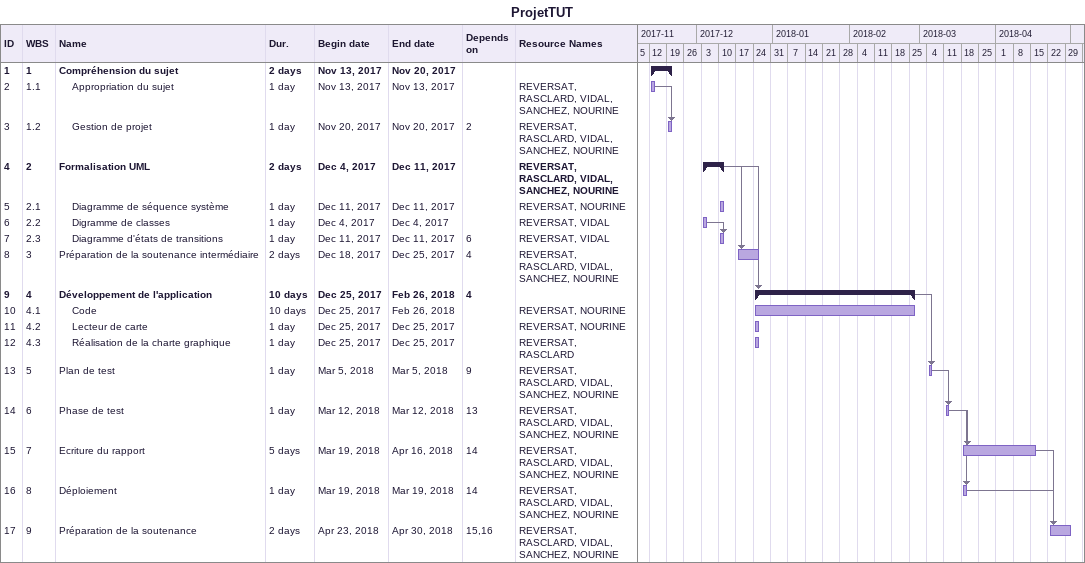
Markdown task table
ProjetTUT

| ID | WBS | Task | Duration | Start | Finish | Predecessors | Resources |
|---|---|---|---|---|---|---|---|
| 1 | 1 | **Compréhension du sujet** | 2d | 2017-11-13 | 2017-11-20 |  |  |
| 2 | 1.1 | Appropriation du sujet | 1d | 2017-11-13 | 2017-11-13 |  | REVERSAT, RASCLARD, VIDAL, SANCHEZ, NOURINE |
| 3 | 1.2 | Gestion de projet | 1d | 2017-11-20 | 2017-11-20 | 2 | REVERSAT, RASCLARD, VIDAL, SANCHEZ, NOURINE |
| 4 | 2 | **Formalisation UML** | 2d | 2017-12-04 | 2017-12-11 |  | REVERSAT, RASCLARD, VIDAL, SANCHEZ, NOURINE |
| 5 | 2.1 | Diagramme de séquence système | 1d | 2017-12-11 | 2017-12-11 |  | REVERSAT, NOURINE |
| 6 | 2.2 | Digramme de classes | 1d | 2017-12-04 | 2017-12-04 |  | REVERSAT, VIDAL |
| 7 | 2.3 | Diagramme d'états de transitions | 1d | 2017-12-11 | 2017-12-11 | 6 | REVERSAT, VIDAL |
| 8 | 3 | Préparation de la soutenance intermédiaire | 2d | 2017-12-18 | 2017-12-25 | 4 | REVERSAT, RASCLARD, VIDAL, SANCHEZ, NOURINE |
| 9 | 4 | **Développement de l'application** | 10d | 2017-12-25 | 2018-02-26 | 4 |  |
| 10 | 4.1 | Code | 10d | 2017-12-25 | 2018-02-26 |  | REVERSAT, NOURINE |
| 11 | 4.2 | Lecteur de carte | 1d | 2017-12-25 | 2017-12-25 |  | REVERSAT, NOURINE |
| 12 | 4.3 | Réalisation de la charte graphique | 1d | 2017-12-25 | 2017-12-25 |  | REVERSAT, RASCLARD |
| 13 | 5 | Plan de test | 1d | 2018-03-05 | 2018-03-05 | 9 | REVERSAT, RASCLARD, VIDAL, SANCHEZ, NOURINE |
| 14 | 6 | Phase de test | 1d | 2018-03-12 | 2018-03-12 | 13 | REVERSAT, RASCLARD, VIDAL, SANCHEZ, NOURINE |
| 15 | 7 | Ecriture du rapport | 5d | 2018-03-19 | 2018-04-16 | 14 | REVERSAT, RASCLARD, VIDAL, SANCHEZ, NOURINE |
| 16 | 8 | Déploiement | 1d | 2018-03-19 | 2018-03-19 | 14 | REVERSAT, RASCLARD, VIDAL, SANCHEZ, NOURINE |
| 17 | 9 | Préparation de la soutenance | 2d | 2018-04-23 | 2018-04-30 | 15, 16 | REVERSAT, RASCLARD, VIDAL, SANCHEZ, NOURINE |
